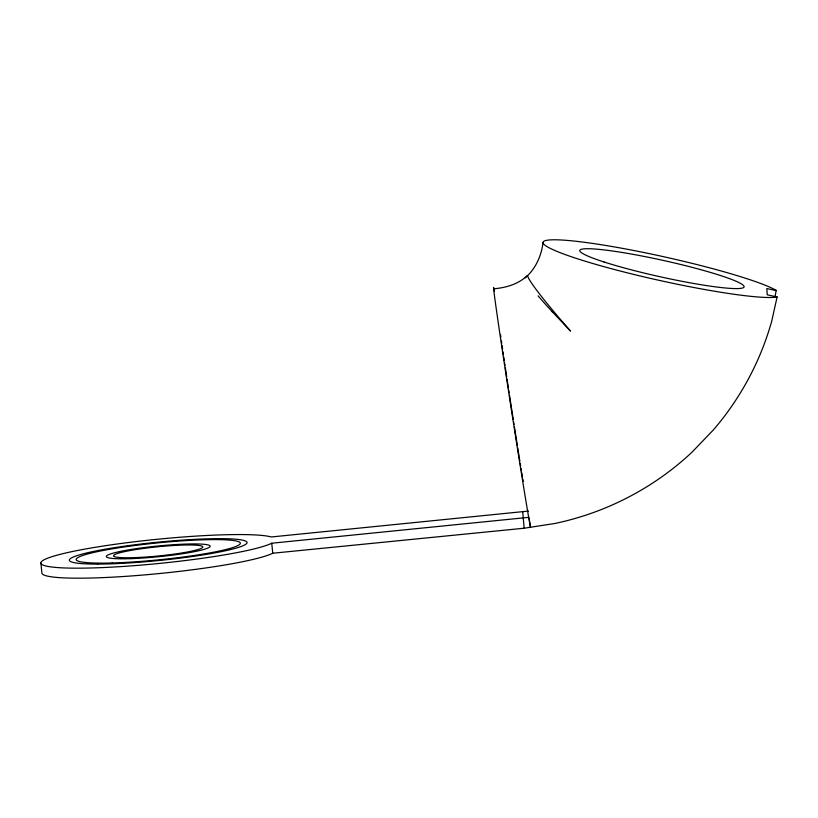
<?xml version="1.0" encoding="UTF-8"?>
<svg xmlns="http://www.w3.org/2000/svg" width="818" height="818" viewBox="0 0 818 818"><rect width="100%" height="100%" fill="white"/><g stroke="black" fill="none" stroke-linecap="round" stroke-linejoin="round"><path stroke-width="1.23" d="M543.019 242.721C541.311 256.075 535.575 268.948 525.228 277.823M775.096 296.668L776.139 290.38M493.683 288.795C505.943 287.793 518.459 284.173 527.498 275.451A121.882 7.965 47 0 0 570.535 331.075L552.119 311.627M528.96 517.324L271.75 543.224A117.904 12.117 -5.7 0 1 91.575 567.968A117.904 12.117 -5.7 0 1 90.277 548.142A117.904 12.117 -5.7 0 1 271.341 536.966L528.551 511.066M40.9 563.029L41.902 573.04A117.904 12.117 -5.7 0 0 144.694 574.89A117.904 12.117 -5.7 0 0 272.752 553.234L524.154 528.224L555.013 523.459A286.433 284.909 -3.8 0 0 691.813 452.385L713.388 429.91A286.433 284.909 -3.8 0 0 771.752 321.055L777.1 296.965L767.243 294.807L766.834 288.549L776.435 290.646M529.154 518.571L530.504 527.242M524.154 528.224L522.743 511.966M271.75 543.224L272.752 553.234M530.524 527.334A121.759 1.104 81.2 0 1 507.743 386.014A121.759 1.104 81.2 0 1 494.409 291.024M523.203 481.342A84.152 0.767 81.2 0 1 522.835 479.144M522.426 476.761A84.152 0.767 81.2 0 1 521.782 472.855M521.424 470.708A84.152 0.767 81.2 0 1 521.046 468.438M520.657 466.066A84.152 0.767 81.2 0 1 520.258 463.601M519.839 461.045A84.152 0.767 81.2 0 1 519.205 457.088M519.031 455.994A84.152 0.767 81.2 0 1 517.722 447.896M517.344 445.473A84.152 0.767 81.2 0 1 514.43 427.016M514.031 424.501A84.152 0.767 81.2 0 1 513.643 421.986M513.244 419.46A84.152 0.767 81.2 0 1 509.512 395.268M509.123 392.763A84.152 0.767 81.2 0 1 508.745 390.258M508.367 387.763A84.152 0.767 81.2 0 1 507.058 379.184M506.7 376.801A84.152 0.767 81.2 0 1 505.381 367.998M505.003 365.472A84.152 0.767 81.2 0 1 504.634 362.998M504.277 360.585A84.152 0.767 81.2 0 1 503.765 357.088M503.397 354.583A84.152 0.767 81.2 0 1 502.998 351.873M502.61 349.245A84.152 0.767 81.2 0 1 502.078 345.523M501.741 343.202A84.152 0.767 81.2 0 1 501.434 341.014M500.872 337.016A84.152 0.767 81.2 0 1 500.544 334.634M552.426 311.883A121.964 8.487 43.8 0 1 538.091 295.871M777.182 296.985A121.759 12.025 12.5 0 1 595.218 264.194A121.759 12.025 12.5 0 1 592.16 243.355A121.759 12.025 12.5 0 1 776.221 290.39M133.518 557.661A44.806 4.601 -5.7 0 0 202.711 547.262A44.806 4.601 -5.7 0 0 138.426 549.175A44.806 4.601 -5.7 0 0 133.518 557.661M131.616 558.622A52.209 5.368 -5.7 0 0 210.175 546.312A52.209 5.368 -5.7 0 0 132.874 549.164A52.209 5.368 -5.7 0 0 131.616 558.622M97.771 564.093A89.264 9.172 -5.7 0 0 244.817 544.87A89.264 9.172 -5.7 0 0 132.087 545.136A89.264 9.172 -5.7 0 0 97.771 564.093M112.138 562.968A82.526 8.487 -5.7 0 0 240.134 543.888A82.526 8.487 -5.7 0 0 122.393 547.232A82.526 8.487 -5.7 0 0 112.138 562.968M604.124 262.016A84.152 8.313 12.5 0 0 741.353 288.263A84.152 8.313 12.5 0 0 640.054 255.645A84.152 8.313 12.5 0 0 604.124 262.016"/></g></svg>
